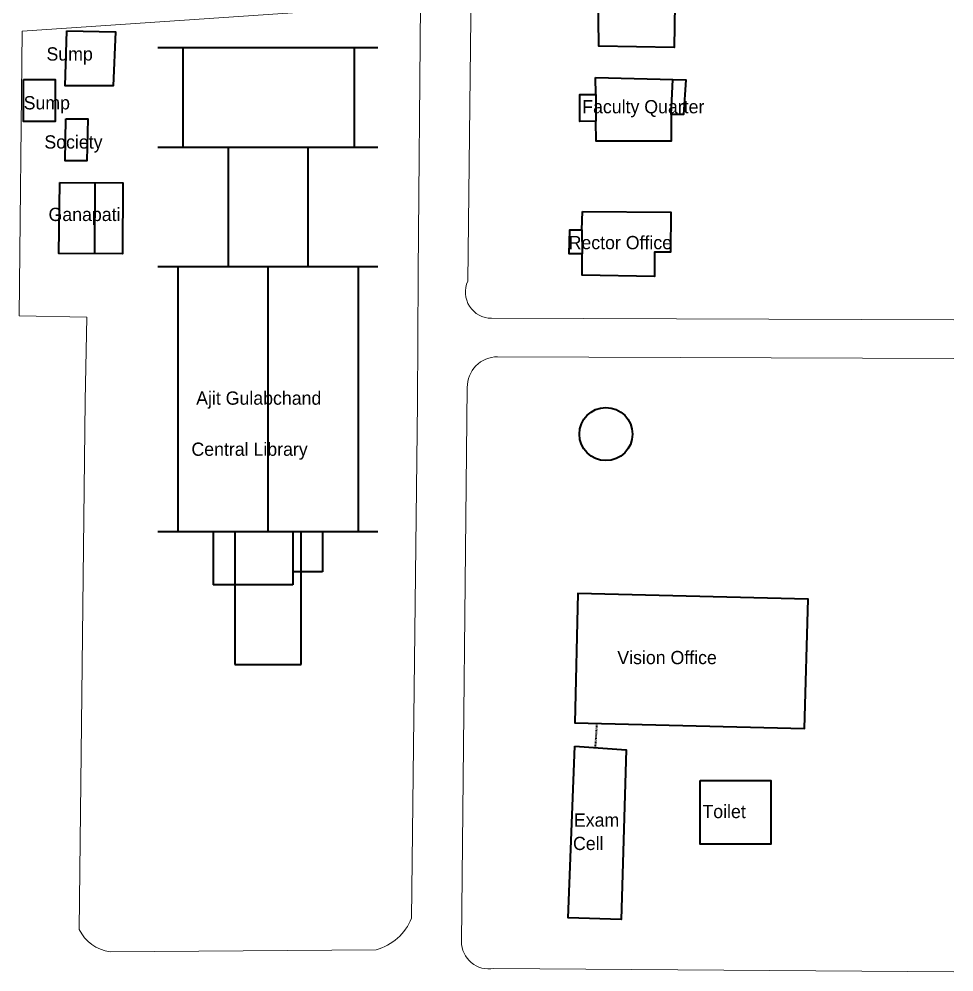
# Model space of a CAD drawing. Header units: millimetres. Extents: x -47 to 2833, y -462 to 688.
# Drawn here: x 1989.1 to 2130.2, y 352.5 to 496.3 of the extents above; entities that cross this region are included whole.
import ezdxf

# ---------------------------------------------------------------- set-up
doc = ezdxf.new("R2010")
doc.units = ezdxf.units.MM
doc.header["$LTSCALE"] = 0.1
doc.header["$MEASUREMENT"] = 0
doc.linetypes.add('ACAD_ISO03W100', pattern=[30, 12, -18])
doc.layers.add('BOUNDRY', color=140, linetype='Continuous', lineweight=18)
doc.layers.add('BUILT UP', color=1, linetype='Continuous', lineweight=35)
doc.layers.add('TXT', color=7, linetype='Continuous')
doc.styles.get("Standard").update_dxf_attribs({"font": 'GOTHIC.TTF'})

msp = doc.modelspace()

# ---------------------------------------------------------------- linework, layer by layer
at = {"layer": 'BOUNDRY', "color": 140}
for p, q in [((1989.61173, 494.44541), (2049.72521, 498.54893)), ((2049.34889, 457.70477), (2049.25468, 438.38862)), ((1999.12376, 438.70634), (1999.36768, 451.29716))]:
    msp.add_line(p, q, dxfattribs=at)
for points in [[(2130.18013, 450.90644), (2060.4273, 451.14255, -0.543366722), (2056.8245, 456.7395), (2058.05923, 562.61683), (2061.53155, 578.56824, -0.321575117), (2075.57616, 587.22973)], [(2049.34853, 457.63183, 0.016233419), (2049.33751, 458.11713), (2049.72521, 498.54893)], [(2130.18013, 352.54391), (2060.74612, 353.08339, -0.474719834), (2055.89091, 357.12981), (2056.76276, 440.70603, -0.420366794), (2061.3268, 445.33341), (2130.18013, 445.08612)], [(2049.25468, 438.38862), (2048.35241, 360.63322, -0.234386005), (2043.00332, 355.89756), (2002.87006, 355.57788, -0.252917663), (1998.21456, 358.94928), (1999.12376, 438.70634, -0.003985737), (1999.1255, 438.79627)]]:
    msp.add_lwpolyline(points, format="xyb", dxfattribs=at)
msp.add_lwpolyline([(1989.61173, 494.44541), (1989.13718, 451.49536), (1999.36768, 451.29716)], dxfattribs=at)
at = {"layer": 'BUILT UP', "color": 1}
for p, q in [((2043.28009, 491.91838), (2010.08009, 491.91838)), ((2013.90068, 476.91838), (2013.90068, 491.91838)), ((2039.68009, 491.91838), (2039.68009, 476.91838)), ((2043.28009, 476.91838), (2010.08009, 476.91838)), ((2020.68009, 476.91838), (2020.68009, 458.91838)), ((2032.68009, 476.91838), (2032.68009, 458.91838)), ((2074.03686, 464.48792), (2074.09395, 460.87606)), ((2043.28009, 458.91838), (2010.08009, 458.91838)), ((2013.08009, 458.91838), (2013.08009, 418.91838)), ((2026.68009, 458.91838), (2026.68009, 418.91838)), ((2040.28009, 458.91838), (2040.28009, 418.91838)), ((2043.28009, 418.91838), (2010.08009, 418.91838)), ((2018.43009, 418.91838), (2018.43009, 410.91838)), ((2021.68009, 418.91838), (2021.68009, 398.91838)), ((2030.43009, 418.91838), (2030.43009, 410.91838)), ((2031.68009, 398.91838), (2031.68009, 418.91838)), ((2034.93009, 418.91838), (2034.93009, 412.91838)), ((2034.93009, 412.91838), (2030.43009, 412.91838)), ((2030.43009, 410.91838), (2018.43009, 410.91838)), ((2021.68009, 398.91838), (2031.68009, 398.91838))]:
    msp.add_line(p, q, dxfattribs=at)
for points in [[(2076.42267, 508.67517), (2088.24628, 508.36831), (2087.95404, 492.00217), (2076.5832, 492.20521), (2076.42267, 508.67517)], [(1996.35344, 494.52206), (2003.69891, 494.35203), (2003.35908, 486.19783), (1996.10604, 486.225), (1996.35344, 494.52206)], [(2076.09934, 487.47949), (2089.73841, 487.13203), (2089.39067, 481.88162), (2087.53607, 481.88162), (2087.53607, 477.8666), (2076.21525, 477.8666), (2076.17661, 480.87786), (2073.74244, 480.83926), (2073.74244, 484.89289), (2076.13797, 484.89289), (2076.09934, 487.47949)], [(2087.53607, 481.88162), (2087.77057, 487.18216)], [(2076.13797, 484.89289), (2076.17661, 480.87786)], [(1996.17686, 481.24322), (1999.52112, 481.24322), (1999.36337, 474.87543), (1996.08221, 474.87543), (1996.17686, 481.24322)], [(1995.31095, 471.61903), (2004.80144, 471.57451), (2004.75132, 460.88936), (1995.13189, 460.93449), (1995.31095, 471.61903)], [(2000.56848, 471.59437), (2000.51835, 460.90922)], [(2074.15884, 467.23019), (2087.46153, 467.13293), (2087.41767, 461.13479), (2085.02811, 461.13479), (2085.02811, 457.43965), (2074.09395, 457.66658), (2074.09395, 460.87606), (2072.11477, 460.87606), (2072.24455, 464.50699), (2074.03686, 464.48792), (2074.15884, 467.23019)], [(2072.95973, 390.10048), (2107.61993, 389.25561), (2108.18046, 408.76542), (2073.45476, 409.61599), (2072.97904, 390.10001)], [(2072.99477, 386.57863), (2080.73297, 386.07162), (2079.97183, 360.46774), (2071.98321, 360.70522), (2072.99477, 386.57863)]]:
    msp.add_lwpolyline(points, dxfattribs=at)
for points in [[(1989.78963, 487.18193), (1994.57012, 487.18193), (1994.57012, 480.84513), (1989.78963, 480.84513)], [(2091.87945, 381.41565), (2102.54461, 381.41565), (2102.54461, 371.80967), (2091.87945, 371.80967)]]:
    msp.add_lwpolyline(points, close=True, dxfattribs=at)
at = {"layer": 'BUILT UP', "color": 1, "linetype": 'ACAD_ISO03W100', "ltscale": 0.05}
msp.add_lwpolyline([(2076.28592, 390.0194), (2076.04738, 386.37862)], dxfattribs=at)
at = {"layer": 'BUILT UP', "color": 1}
msp.add_circle((2077.67971, 433.68521), 4, dxfattribs=at)

# ---------------------------------------------------------------- texts
at = {"layer": 'TXT'}
for s, p in [('Sump', (1993.27905, 490.01842)), ('Sump', (1989.83099, 482.65186)), ('Faculty Quarter', (2074.10106, 482.06181)), ('Society', (1992.95812, 476.74383)), ('Ganapati', (1993.58417, 465.81232)), ('Rector Office', (2072.04847, 461.56421)), ('Ajit Gulabchand', (2015.85634, 438.10403)), ('Central Library', (2015.14241, 430.39768)), ('Vision Office', (2079.39435, 398.97076)), ('Toilet', (2092.23806, 375.74686)), ('Exam', (2072.8476, 374.4612)), ('Cell', (2072.7096, 370.93131))]:
    msp.add_text(s, height=2, dxfattribs=at).set_placement(p)

doc.saveas('drawing.dxf')
